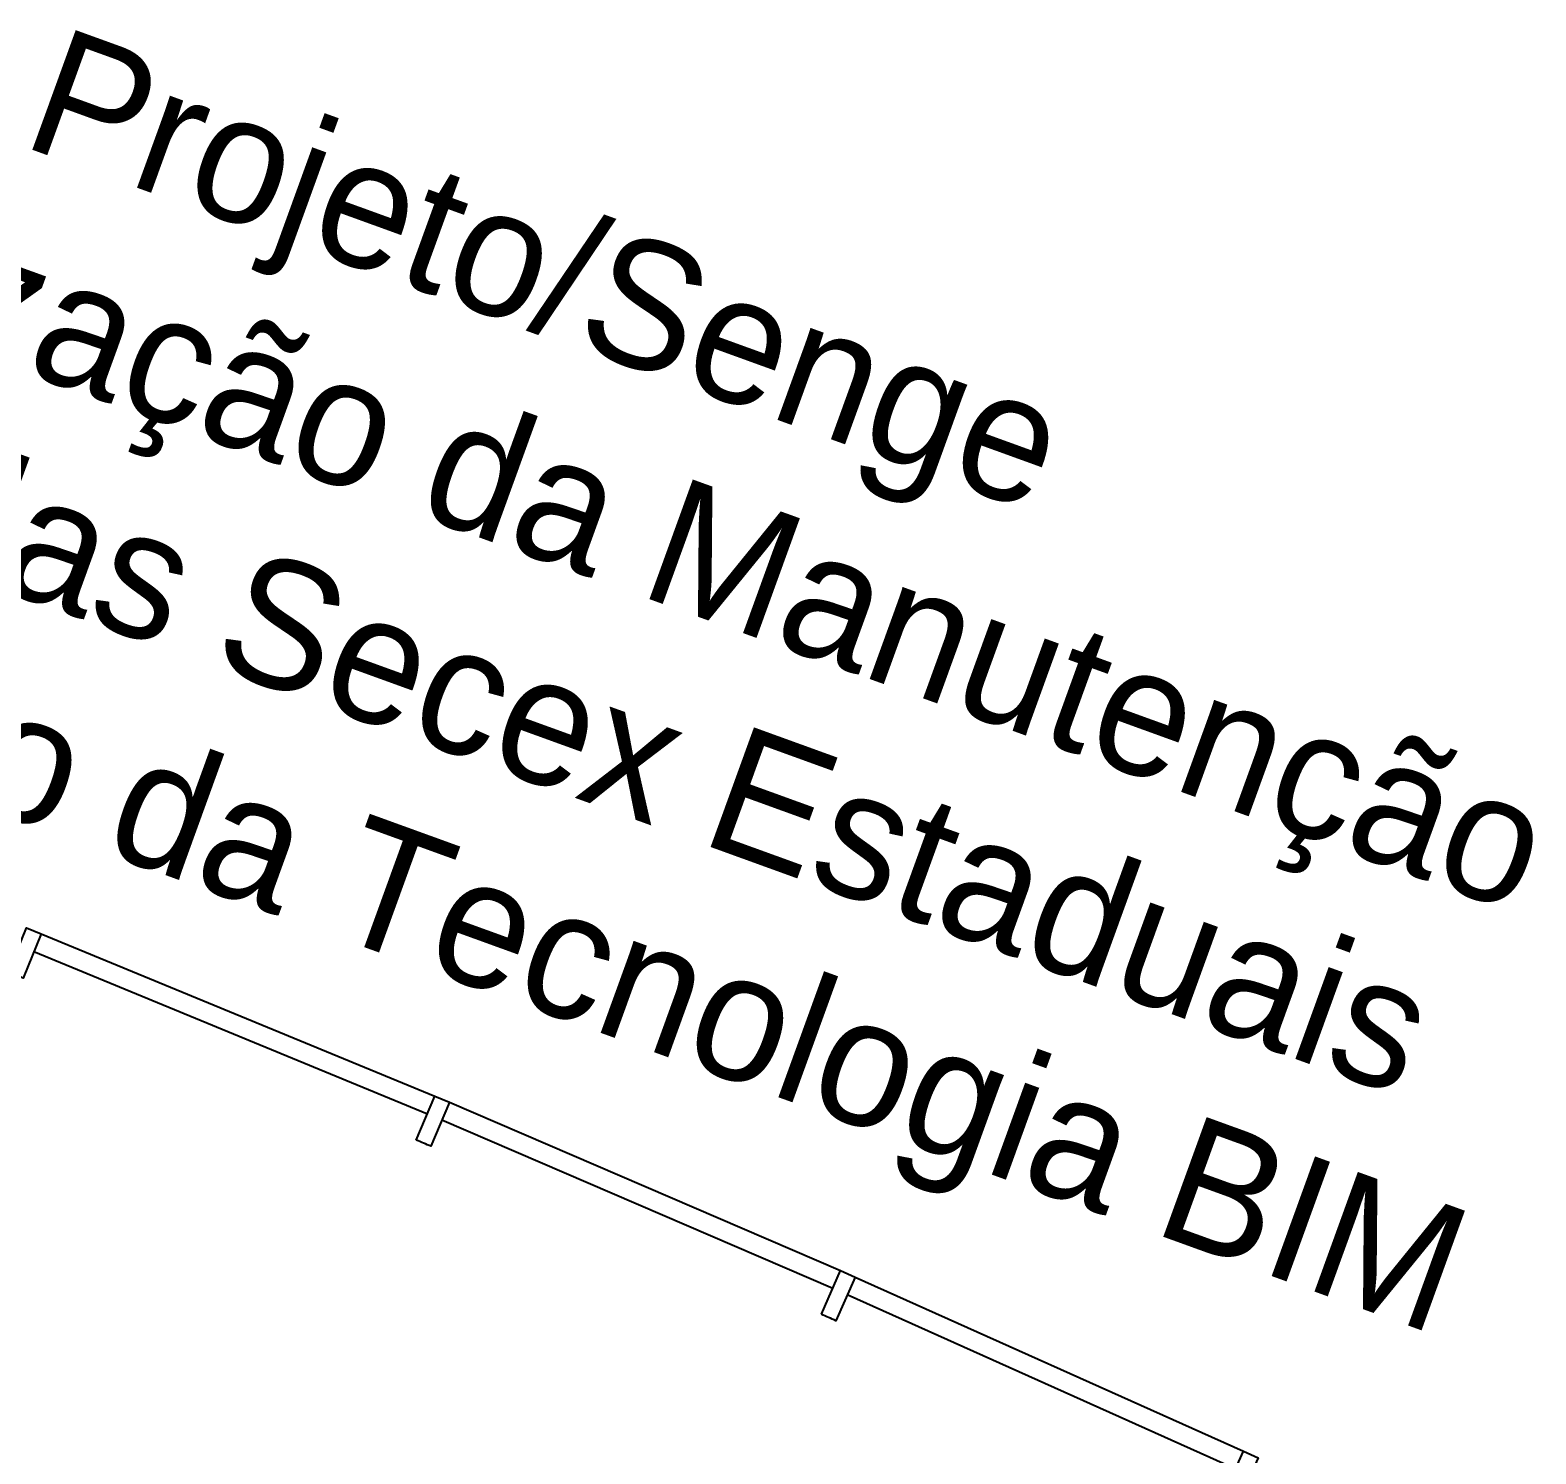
# Model space of a CAD drawing. Extents: x -1.7 to 87, y -33.6 to 19.
# Drawn here: x 48.975 to 53.707, y 9.585 to 14.059 of the extents above; entities that cross this region are included whole.
import ezdxf

# ---------------------------------------------------------------- set-up
doc = ezdxf.new("R2010")
doc.units = 0
doc.layers.add('AR-ESQ', color=2, linetype='Continuous')
doc.layers.add('AR-TXT', color=2, linetype='Continuous')
doc.styles.add('1-125', font='stylu.ttf', dxfattribs={"height": 0.2})

msp = doc.modelspace()

# ---------------------------------------------------------------- linework, layer by layer
at = {"layer": 'AR-ESQ'}
for points in [[(48.9075, 11.0986), (48.9636, 11.2377), (49.0099, 11.219), (48.9538, 11.0799, 0.000138)], [(50.1887, 10.5707), (50.2469, 10.7089), (50.293, 10.6895), (50.2348, 10.5513, 0.000138)], [(51.4617, 10.0232), (51.522, 10.1606), (51.5678, 10.1404), (51.5074, 10.0031, 0.000138)]]:
    msp.add_lwpolyline(points, format="xyb", close=True, dxfattribs=at)
at = {"layer": 'AR-ESQ', "color": 1}
for points in [[(49.0099, 11.219), (50.2469, 10.7089)], [(50.293, 10.6895), (51.522, 10.1606)], [(51.5678, 10.1404), (52.7886, 9.5927)]]:
    msp.add_lwpolyline(points, dxfattribs=at)
at = {"layer": 'AR-ESQ'}
for points in [[(48.9871, 11.1635), (50.2241, 10.6535)], [(50.2693, 10.6344), (51.4983, 10.1054)], [(51.5432, 10.0857), (52.764, 9.5379)]]:
    msp.add_lwpolyline(points, dxfattribs=at)
msp.add_lwpolyline([(52.7716, 9.4355), (52.7261, 9.4563), (52.7886, 9.5927), (52.834, 9.5718)], close=True, dxfattribs=at)

# ---------------------------------------------------------------- texts
at = {"layer": 'AR-TXT', "color": 2, "insert": (50.2409, 12.3101), "char_height": 0.4, "attachment_point": 5, "rotation": 340.0744, "style": '1-125'}
msp.add_mtext('Projeto/Senge\\PCentralização da Manutenção \\PPredial das Secex Estaduais\\PImplantação da Tecnologia BIM', dxfattribs=at)

doc.saveas('drawing.dxf')
